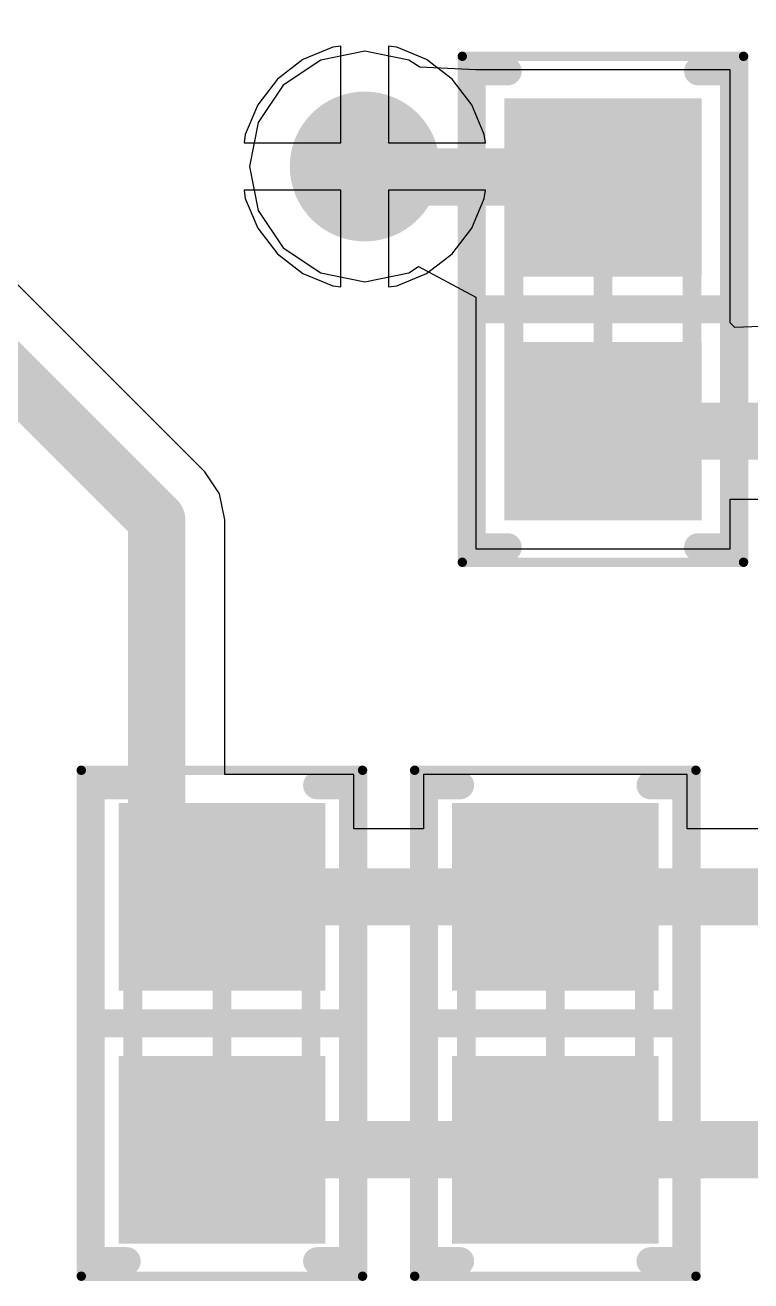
# Model space of a CAD drawing. Header units: millimetres. Extents: x 45 to 209, y 90 to 189.
# Drawn here: x 86.14 to 90.01, y 108.52 to 115.22 of the extents above; entities that cross this region are included whole.
import ezdxf

# ---------------------------------------------------------------- set-up
doc = ezdxf.new("R2010")
doc.units = ezdxf.units.MM
for name, color, linetype in [('BottomLayer', 5, 'Continuous'), ('Mechanical13', 56, 'Continuous'), ('Mechanical15', 56, 'Continuous'), ('MultiLayer', 9, 'Continuous'), ('TopLayer', 1, 'Continuous'), ('TopOverlay', 2, 'Continuous'), ('TopPaste', 8, 'Continuous'), ('TopSolder', 216, 'Continuous'), ('ViaHoleLayer', 16, 'Continuous')]:
    doc.layers.add(name, color=color, linetype=linetype)

# ---------------------------------------------------------------- blocks, each defined once
blk = doc.blocks.new('RES_0603_1608_22')
at = {"layer": 'Mechanical13', "const_width": 0.0999998}
for points in [[(-0.8750020599999999, -0.47500032), (-0.8750020599999999, 0.47500032)], [(0.87499952, 0.47500032), (-0.8750020599999999, 0.47500032)], [(0.87499952, -0.47500032), (0.87499952, 0.47500032)], [(0.87499952, -0.47500032), (-0.8750020599999999, -0.47500032)]]:
    blk.add_lwpolyline(points, dxfattribs=at)
at = {"layer": 'Mechanical13', "const_width": 0.0499999}
for points in [[(-0.90000074, 0.47500032, 1), (-0.85000338, 0.47500032, 1)], [(-0.90000074, 0.47500032, 1), (-0.85000338, 0.47500032, 1)], [(0.8500008399999999, 0.47500032, 1), (0.8999982, 0.47500032, 1)], [(0.8500008399999999, 0.47500032, 1), (0.8999982, 0.47500032, 1)], [(-0.90000074, -0.47500032, 1), (-0.85000338, -0.47500032, 1)], [(-0.90000074, -0.47500032, 1), (-0.85000338, -0.47500032, 1)], [(0.8500008399999999, -0.47500032, 1), (0.8999982, -0.47500032, 1)], [(0.8500008399999999, -0.47500032, 1), (0.8999982, -0.47500032, 1)]]:
    blk.add_lwpolyline(points, format="xyb", close=True, dxfattribs=at)
at = {"layer": 'Mechanical15'}
for points, const_width in [([(-1.35000238, -0.7499985), (-1.35000238, 0.75000104)], 0.0499999), ([(1.34999984, 0.75000104), (-1.35000238, 0.75000104)], 0.0499999), ([(1.34999984, -0.7499985), (1.34999984, 0.75000104)], 0.0499999), ([(0, -0.47500032), (0, 0.47500032)], 0.0999998), ([(0.47499778, 0), (-0.47500032, 0)], 0.0999998), ([(1.34999984, -0.7499985), (-1.35000238, -0.7499985)], 0.0499999)]:
    blk.add_lwpolyline(points, dxfattribs=dict(at, const_width=const_width))
for points, const_width in [([(-1.36250172, 0.75000104, 1), (-1.33750304, 0.75000104, 1)], 0.02499868), ([(-1.36250172, 0.75000104, 1), (-1.33750304, 0.75000104, 1)], 0.02499868), ([(1.3375005, 0.75000104, 1), (1.36249918, 0.75000104, 1)], 0.02499868), ([(1.3375005, 0.75000104, 1), (1.36249918, 0.75000104, 1)], 0.02499868), ([(-0.02499868, 0.47500032, 1), (0.02499868, 0.47500032, 1)], 0.0499999), ([(-0.499999, 0, 1), (-0.4500016399999999, 0, 1)], 0.0499999), ([(0.4499991, 0, 1), (0.49999646, 0, 1)], 0.0499999), ([(-0.02499868, -0.47500032, 1), (0.02499868, -0.47500032, 1)], 0.0499999), ([(-1.36250172, -0.7499985, 1), (-1.33750304, -0.7499985, 1)], 0.02499868), ([(-1.36250172, -0.7499985, 1), (-1.33750304, -0.7499985, 1)], 0.02499868), ([(1.3375005, -0.7499985, 1), (1.36249918, -0.7499985, 1)], 0.02499868), ([(1.3375005, -0.7499985, 1), (1.36249918, -0.7499985, 1)], 0.02499868)]:
    blk.add_lwpolyline(points, format="xyb", close=True, dxfattribs=dict(at, const_width=const_width))
at = {"layer": 'TopLayer'}
for points in [[(-0.22500082, -0.47500032), (-0.22500082, 0.47500032), (-1.07500166, -0.47500032), (-1.07500166, 0.47500032)], [(1.07499912, -0.47500032), (1.07499912, 0.47500032), (0.22499828, -0.47500032), (0.22499828, 0.47500032)]]:
    blk.add_solid(points, dxfattribs=at)
at = {"layer": 'TopOverlay', "const_width": 0.1499997}
for points in [[(-1.27, 0.508), (-1.27, 0.7000011399999999)], [(1.27, 0.7000011399999999), (-1.27, 0.7000011399999999)], [(0, -0.7000011399999999), (0, 0.7000011399999999)], [(1.27, 0.508), (1.27, 0.7000011399999999)], [(-1.27, -0.7000011399999999), (-1.27, -0.508)], [(1.27, -0.7000011399999999), (1.27, -0.508)], [(1.27, -0.7000011399999999), (-1.27, -0.7000011399999999)]]:
    blk.add_lwpolyline(points, dxfattribs=at)
at = {"layer": 'TopOverlay', "const_width": 0.07499858}
for points in [[(-1.30750056, 0.7000011399999999, 1), (-1.23249944, 0.7000011399999999, 1)], [(-1.30750056, 0.7000011399999999, 1), (-1.23249944, 0.7000011399999999, 1)], [(-0.03750056, 0.7000011399999999, 1), (0.03750056, 0.7000011399999999, 1)], [(1.23249944, 0.7000011399999999, 1), (1.30750056, 0.7000011399999999, 1)], [(1.23249944, 0.7000011399999999, 1), (1.30750056, 0.7000011399999999, 1)], [(-1.30750056, 0.508, 1), (-1.23249944, 0.508, 1)], [(1.23249944, 0.508, 1), (1.30750056, 0.508, 1)], [(-1.30750056, -0.508, 1), (-1.23249944, -0.508, 1)], [(1.23249944, -0.508, 1), (1.30750056, -0.508, 1)], [(-1.30750056, -0.7000011399999999, 1), (-1.23249944, -0.7000011399999999, 1)], [(-1.30750056, -0.7000011399999999, 1), (-1.23249944, -0.7000011399999999, 1)], [(-0.03750056, -0.7000011399999999, 1), (0.03750056, -0.7000011399999999, 1)], [(1.23249944, -0.7000011399999999, 1), (1.30750056, -0.7000011399999999, 1)], [(1.23249944, -0.7000011399999999, 1), (1.30750056, -0.7000011399999999, 1)]]:
    blk.add_lwpolyline(points, format="xyb", close=True, dxfattribs=at)
at = {"layer": 'TopPaste'}
for points in [[(-0.22500082, -0.47500032), (-0.22500082, 0.47500032), (-1.07500166, -0.47500032), (-1.07500166, 0.47500032)], [(1.07499912, -0.47500032), (1.07499912, 0.47500032), (0.22499828, -0.47500032), (0.22499828, 0.47500032)]]:
    blk.add_solid(points, dxfattribs=at)
at = {"layer": 'TopSolder'}
for points in [[(-0.17420082, -0.5258003199999999), (-0.17420082, 0.5258003199999999), (-1.12580166, -0.5258003199999999), (-1.12580166, 0.5258003199999999)], [(1.12579912, -0.5258003199999999), (1.12579912, 0.5258003199999999), (0.17419828, -0.5258003199999999), (0.17419828, 0.5258003199999999)]]:
    blk.add_solid(points, dxfattribs=at)
blk = doc.blocks.new('CAP_0603_1608_81')
at = {"layer": 'Mechanical13', "const_width": 0.0999998}
for points in [[(-0.87499952, 0.47499778), (-0.87499952, -0.47500032)], [(-0.87499952, 0.47499778), (0.87499952, 0.47499778)], [(0.87499952, 0.47499778), (0.87499952, -0.47500032)], [(-0.87499952, -0.47500032), (0.87499952, -0.47500032)]]:
    blk.add_lwpolyline(points, dxfattribs=at)
at = {"layer": 'Mechanical13', "const_width": 0.0499999}
for points in [[(-0.8999982, 0.47499778, 1), (-0.8500008399999999, 0.47499778, 1)], [(-0.8999982, 0.47499778, 1), (-0.8500008399999999, 0.47499778, 1)], [(0.8500008399999999, 0.47499778, 1), (0.8999982, 0.47499778, 1)], [(0.8500008399999999, 0.47499778, 1), (0.8999982, 0.47499778, 1)], [(-0.8999982, -0.47500032, 1), (-0.8500008399999999, -0.47500032, 1)], [(-0.8999982, -0.47500032, 1), (-0.8500008399999999, -0.47500032, 1)], [(0.8500008399999999, -0.47500032, 1), (0.8999982, -0.47500032, 1)], [(0.8500008399999999, -0.47500032, 1), (0.8999982, -0.47500032, 1)]]:
    blk.add_lwpolyline(points, format="xyb", close=True, dxfattribs=at)
at = {"layer": 'Mechanical15'}
for points, const_width in [([(-1.34999984, 0.7499985), (-1.34999984, -0.75000104)], 0.0499999), ([(-1.34999984, 0.7499985), (1.34999984, 0.7499985)], 0.0499999), ([(1.34999984, 0.7499985), (1.34999984, -0.75000104)], 0.0499999), ([(0, 0.47499778), (0, -0.47500032)], 0.0999998), ([(-0.47500032, 0), (0.47500032, 0)], 0.0999998), ([(-1.34999984, -0.75000104), (1.34999984, -0.75000104)], 0.0499999)]:
    blk.add_lwpolyline(points, dxfattribs=dict(at, const_width=const_width))
for points, const_width in [([(-1.36249918, 0.7499985, 1), (-1.3375005, 0.7499985, 1)], 0.02499868), ([(-1.36249918, 0.7499985, 1), (-1.3375005, 0.7499985, 1)], 0.02499868), ([(1.3375005, 0.7499985, 1), (1.36249918, 0.7499985, 1)], 0.02499868), ([(1.3375005, 0.7499985, 1), (1.36249918, 0.7499985, 1)], 0.02499868), ([(-0.02499868, 0.47499778, 1), (0.02499868, 0.47499778, 1)], 0.0499999), ([(-0.499999, 0, 1), (-0.4500016399999999, 0, 1)], 0.0499999), ([(0.4500016399999999, 0, 1), (0.499999, 0, 1)], 0.0499999), ([(-0.02499868, -0.47500032, 1), (0.02499868, -0.47500032, 1)], 0.0499999), ([(-1.36249918, -0.75000104, 1), (-1.3375005, -0.75000104, 1)], 0.02499868), ([(-1.36249918, -0.75000104, 1), (-1.3375005, -0.75000104, 1)], 0.02499868), ([(1.3375005, -0.75000104, 1), (1.36249918, -0.75000104, 1)], 0.02499868), ([(1.3375005, -0.75000104, 1), (1.36249918, -0.75000104, 1)], 0.02499868)]:
    blk.add_lwpolyline(points, format="xyb", close=True, dxfattribs=dict(at, const_width=const_width))
at = {"layer": 'TopLayer'}
for points in [[(-0.22500082, -0.499999), (-0.22500082, 0.499999), (-1.12499902, -0.499999), (-1.12499902, 0.499999)], [(1.12499902, -0.499999), (1.12499902, 0.499999), (0.22500082, -0.499999), (0.22500082, 0.499999)]]:
    blk.add_solid(points, dxfattribs=at)
at = {"layer": 'TopOverlay', "const_width": 0.1499997}
for points in [[(-1.27, 0.7000011399999999), (1.27, 0.7000011399999999)], [(-1.27, 0.7000011399999999), (-1.27, 0.508)], [(0, 0.7000011399999999), (0, -0.7000011399999999)], [(1.27, 0.7000011399999999), (1.27, 0.508)], [(-1.27, -0.508), (-1.27, -0.7000011399999999)], [(1.27, -0.508), (1.27, -0.7000011399999999)], [(-1.27, -0.7000011399999999), (1.27, -0.7000011399999999)]]:
    blk.add_lwpolyline(points, dxfattribs=at)
at = {"layer": 'TopOverlay', "const_width": 0.07499858}
for points in [[(-1.30750056, 0.7000011399999999, 1), (-1.23249944, 0.7000011399999999, 1)], [(-1.30750056, 0.7000011399999999, 1), (-1.23249944, 0.7000011399999999, 1)], [(-0.03750056, 0.7000011399999999, 1), (0.03750056, 0.7000011399999999, 1)], [(1.23249944, 0.7000011399999999, 1), (1.30750056, 0.7000011399999999, 1)], [(1.23249944, 0.7000011399999999, 1), (1.30750056, 0.7000011399999999, 1)], [(-1.30750056, 0.508, 1), (-1.23249944, 0.508, 1)], [(1.23249944, 0.508, 1), (1.30750056, 0.508, 1)], [(-1.30750056, -0.508, 1), (-1.23249944, -0.508, 1)], [(1.23249944, -0.508, 1), (1.30750056, -0.508, 1)], [(-1.30750056, -0.7000011399999999, 1), (-1.23249944, -0.7000011399999999, 1)], [(-1.30750056, -0.7000011399999999, 1), (-1.23249944, -0.7000011399999999, 1)], [(-0.03750056, -0.7000011399999999, 1), (0.03750056, -0.7000011399999999, 1)], [(1.23249944, -0.7000011399999999, 1), (1.30750056, -0.7000011399999999, 1)], [(1.23249944, -0.7000011399999999, 1), (1.30750056, -0.7000011399999999, 1)]]:
    blk.add_lwpolyline(points, format="xyb", close=True, dxfattribs=at)
at = {"layer": 'TopPaste'}
for points in [[(-0.22500082, -0.499999), (-0.22500082, 0.499999), (-1.12499902, -0.499999), (-1.12499902, 0.499999)], [(1.12499902, -0.499999), (1.12499902, 0.499999), (0.22500082, -0.499999), (0.22500082, 0.499999)]]:
    blk.add_solid(points, dxfattribs=at)
at = {"layer": 'TopSolder'}
for points in [[(-0.17420082, -0.5507989999999999), (-0.17420082, 0.5507989999999999), (-1.17579902, -0.5507989999999999), (-1.17579902, 0.5507989999999999)], [(1.17579902, -0.5507989999999999), (1.17579902, 0.5507989999999999), (0.17420082, -0.5507989999999999), (0.17420082, 0.5507989999999999)]]:
    blk.add_solid(points, dxfattribs=at)
blk = doc.blocks.new('CAP_0603_1608_82')
at = {"layer": 'Mechanical13', "const_width": 0.0999998}
for points in [[(-0.87499952, 0.47499778), (-0.87499952, -0.47500032)], [(-0.87499952, 0.47499778), (0.87499952, 0.47499778)], [(0.87499952, 0.47499778), (0.87499952, -0.47500032)], [(-0.87499952, -0.47500032), (0.87499952, -0.47500032)]]:
    blk.add_lwpolyline(points, dxfattribs=at)
at = {"layer": 'Mechanical13', "const_width": 0.0499999}
for points in [[(-0.8999982, 0.47499778, 1), (-0.8500008399999999, 0.47499778, 1)], [(-0.8999982, 0.47499778, 1), (-0.8500008399999999, 0.47499778, 1)], [(0.8500008399999999, 0.47499778, 1), (0.8999982, 0.47499778, 1)], [(0.8500008399999999, 0.47499778, 1), (0.8999982, 0.47499778, 1)], [(-0.8999982, -0.47500032, 1), (-0.8500008399999999, -0.47500032, 1)], [(-0.8999982, -0.47500032, 1), (-0.8500008399999999, -0.47500032, 1)], [(0.8500008399999999, -0.47500032, 1), (0.8999982, -0.47500032, 1)], [(0.8500008399999999, -0.47500032, 1), (0.8999982, -0.47500032, 1)]]:
    blk.add_lwpolyline(points, format="xyb", close=True, dxfattribs=at)
at = {"layer": 'Mechanical15'}
for points, const_width in [([(-1.34999984, 0.7499985), (-1.34999984, -0.75000104)], 0.0499999), ([(-1.34999984, 0.7499985), (1.34999984, 0.7499985)], 0.0499999), ([(1.34999984, 0.7499985), (1.34999984, -0.75000104)], 0.0499999), ([(0, 0.47499778), (0, -0.47500032)], 0.0999998), ([(-0.47500032, 0), (0.47500032, 0)], 0.0999998), ([(-1.34999984, -0.75000104), (1.34999984, -0.75000104)], 0.0499999)]:
    blk.add_lwpolyline(points, dxfattribs=dict(at, const_width=const_width))
for points, const_width in [([(-1.36249918, 0.7499985, 1), (-1.3375005, 0.7499985, 1)], 0.02499868), ([(-1.36249918, 0.7499985, 1), (-1.3375005, 0.7499985, 1)], 0.02499868), ([(1.3375005, 0.7499985, 1), (1.36249918, 0.7499985, 1)], 0.02499868), ([(1.3375005, 0.7499985, 1), (1.36249918, 0.7499985, 1)], 0.02499868), ([(-0.02499868, 0.47499778, 1), (0.02499868, 0.47499778, 1)], 0.0499999), ([(-0.499999, 0, 1), (-0.4500016399999999, 0, 1)], 0.0499999), ([(0.4500016399999999, 0, 1), (0.499999, 0, 1)], 0.0499999), ([(-0.02499868, -0.47500032, 1), (0.02499868, -0.47500032, 1)], 0.0499999), ([(-1.36249918, -0.75000104, 1), (-1.3375005, -0.75000104, 1)], 0.02499868), ([(-1.36249918, -0.75000104, 1), (-1.3375005, -0.75000104, 1)], 0.02499868), ([(1.3375005, -0.75000104, 1), (1.36249918, -0.75000104, 1)], 0.02499868), ([(1.3375005, -0.75000104, 1), (1.36249918, -0.75000104, 1)], 0.02499868)]:
    blk.add_lwpolyline(points, format="xyb", close=True, dxfattribs=dict(at, const_width=const_width))
at = {"layer": 'TopLayer'}
for points in [[(-0.22500082, -0.499999), (-0.22500082, 0.499999), (-1.12499902, -0.499999), (-1.12499902, 0.499999)], [(1.12499902, -0.499999), (1.12499902, 0.499999), (0.22500082, -0.499999), (0.22500082, 0.499999)]]:
    blk.add_solid(points, dxfattribs=at)
at = {"layer": 'TopOverlay', "const_width": 0.1499997}
for points in [[(-1.27, 0.7000011399999999), (1.27, 0.7000011399999999)], [(-1.27, 0.7000011399999999), (-1.27, 0.508)], [(0, 0.7000011399999999), (0, -0.7000011399999999)], [(1.27, 0.7000011399999999), (1.27, 0.508)], [(-1.27, -0.508), (-1.27, -0.7000011399999999)], [(1.27, -0.508), (1.27, -0.7000011399999999)], [(-1.27, -0.7000011399999999), (1.27, -0.7000011399999999)]]:
    blk.add_lwpolyline(points, dxfattribs=at)
at = {"layer": 'TopOverlay', "const_width": 0.07499858}
for points in [[(-1.30750056, 0.7000011399999999, 1), (-1.23249944, 0.7000011399999999, 1)], [(-1.30750056, 0.7000011399999999, 1), (-1.23249944, 0.7000011399999999, 1)], [(-0.03750056, 0.7000011399999999, 1), (0.03750056, 0.7000011399999999, 1)], [(1.23249944, 0.7000011399999999, 1), (1.30750056, 0.7000011399999999, 1)], [(1.23249944, 0.7000011399999999, 1), (1.30750056, 0.7000011399999999, 1)], [(-1.30750056, 0.508, 1), (-1.23249944, 0.508, 1)], [(1.23249944, 0.508, 1), (1.30750056, 0.508, 1)], [(-1.30750056, -0.508, 1), (-1.23249944, -0.508, 1)], [(1.23249944, -0.508, 1), (1.30750056, -0.508, 1)], [(-1.30750056, -0.7000011399999999, 1), (-1.23249944, -0.7000011399999999, 1)], [(-1.30750056, -0.7000011399999999, 1), (-1.23249944, -0.7000011399999999, 1)], [(-0.03750056, -0.7000011399999999, 1), (0.03750056, -0.7000011399999999, 1)], [(1.23249944, -0.7000011399999999, 1), (1.30750056, -0.7000011399999999, 1)], [(1.23249944, -0.7000011399999999, 1), (1.30750056, -0.7000011399999999, 1)]]:
    blk.add_lwpolyline(points, format="xyb", close=True, dxfattribs=at)
at = {"layer": 'TopPaste'}
for points in [[(-0.22500082, -0.499999), (-0.22500082, 0.499999), (-1.12499902, -0.499999), (-1.12499902, 0.499999)], [(1.12499902, -0.499999), (1.12499902, 0.499999), (0.22500082, -0.499999), (0.22500082, 0.499999)]]:
    blk.add_solid(points, dxfattribs=at)
at = {"layer": 'TopSolder'}
for points in [[(-0.17420082, -0.5507989999999999), (-0.17420082, 0.5507989999999999), (-1.17579902, -0.5507989999999999), (-1.17579902, 0.5507989999999999)], [(1.17579902, -0.5507989999999999), (1.17579902, 0.5507989999999999), (0.17420082, -0.5507989999999999), (0.17420082, 0.5507989999999999)]]:
    blk.add_solid(points, dxfattribs=at)

msp = doc.modelspace()

# ---------------------------------------------------------------- linework, layer by layer
at = {"layer": 'BottomLayer'}
for p, q in [((87.78195296, 115.10076802), (87.62286006, 115.03487026)), ((87.8256816, 115.10652366), (87.78195296, 115.10076802)), ((87.8256816, 114.5906014), (87.8256816, 115.10652366)), ((88.12341024, 115.10076802), (88.07968159999999, 115.10652366)), ((88.07968159999999, 115.10652366), (88.07968159999999, 114.5906014)), ((88.28250313999999, 115.03487026), (88.12341024, 115.10076802)), ((87.62286006, 115.03487026), (87.48624362, 114.93003938)), ((88.41911958, 114.93003938), (88.28250313999999, 115.03487026)), ((87.48624362, 114.93003938), (87.38141273999999, 114.79342294)), ((88.52395046, 114.79342294), (88.41911958, 114.93003938)), ((87.38141273999999, 114.79342294), (87.31551497999999, 114.63433004)), ((88.58984822, 114.63433004), (88.52395046, 114.79342294)), ((87.31551497999999, 114.63433004), (87.30975933999999, 114.5906014)), ((88.59560386, 114.5906014), (88.58984822, 114.63433004)), ((87.30975933999999, 114.5906014), (87.8256816, 114.5906014)), ((88.07968159999999, 114.5906014), (88.59560386, 114.5906014)), ((87.8256816, 114.3366014), (87.30975933999999, 114.3366014)), ((87.30975933999999, 114.3366014), (87.31551497999999, 114.29287276)), ((87.8256816, 113.82067914), (87.8256816, 114.3366014)), ((88.59560386, 114.3366014), (88.07968159999999, 114.3366014)), ((88.07968159999999, 114.3366014), (88.07968159999999, 113.82067914)), ((88.58984822, 114.29287276), (88.59560386, 114.3366014)), ((87.31551497999999, 114.29287276), (87.38141273999999, 114.13377986)), ((88.52395046, 114.13377986), (88.58984822, 114.29287276)), ((87.38141273999999, 114.13377986), (87.48624362, 113.99716342)), ((88.41911958, 113.99716342), (88.52395046, 114.13377986)), ((87.48624362, 113.99716342), (87.62286006, 113.89233254)), ((88.28250313999999, 113.89233254), (88.41911958, 113.99716342)), ((87.62286006, 113.89233254), (87.78195296, 113.82643478)), ((88.12341024, 113.82643478), (88.28250313999999, 113.89233254)), ((87.78195296, 113.82643478), (87.8256816, 113.82067914)), ((88.07968159999999, 113.82067914), (88.12341024, 113.82643478))]:
    msp.add_line(p, q, dxfattribs=at)
at = {"layer": 'BottomLayer', "const_width": 0.3999992}
msp.add_lwpolyline([(87.752682, 114.4636014, 1), (88.1526812, 114.4636014, 1)], format="xyb", close=True, dxfattribs=at)
at = {"layer": 'MultiLayer', "const_width": 0.3999992}
msp.add_lwpolyline([(87.752682, 114.4636014, 1), (88.1526812, 114.4636014, 1)], format="xyb", close=True, dxfattribs=at)
at = {"layer": 'TopLayer'}
for p, q in [((87.09944734, 112.83389676), (83.84934208, 116.08400202)), ((87.95268159999999, 115.07861922), (87.71732519999999, 115.03180448)), ((88.18803799999999, 115.03180448), (87.95268159999999, 115.07861922)), ((87.71732519999999, 115.03180448), (87.51779803999999, 114.89848496)), ((88.24535564, 114.99350636), (88.18803799999999, 115.03180448)), ((88.54448127999999, 114.9798056), (88.24535564, 114.99350636)), ((88.54448382, 114.97980306), (88.54448127999999, 114.9798056)), ((89.90088191999999, 114.97980306), (88.54448382, 114.97980306)), ((89.90088191999999, 113.98460566), (89.90088191999999, 114.97980306)), ((87.51779803999999, 114.89848496), (87.38447851999999, 114.6989578)), ((87.38447851999999, 114.6989578), (87.33766378, 114.4636014)), ((87.33766378, 114.4636014), (87.38447851999999, 114.228245)), ((87.38447851999999, 114.228245), (87.51779803999999, 114.02871784)), ((87.51779803999999, 114.02871784), (87.71732519999999, 113.89539832)), ((88.18803799999999, 113.89539832), (88.23968127999999, 113.92990422)), ((88.23968127999999, 113.92990422), (88.54447874, 113.76698608)), ((89.90088446, 113.62969908), (89.90088191999999, 113.98460566)), ((87.71732519999999, 113.89539832), (87.95268159999999, 113.84858358)), ((87.95268159999999, 113.84858358), (88.18803799999999, 113.89539832)), ((88.54447874, 113.76698608), (88.54448127999999, 113.41859968)), ((89.92541324, 113.60516776), (89.90088446, 113.62969908)), ((90.06284501999998, 113.608993), (89.92541324, 113.60516776)), ((88.54448127999999, 113.41859968), (88.54448127999999, 112.42340228)), ((87.09945496, 112.83389168), (87.09944734, 112.83389676)), ((87.17804764, 112.71626682), (87.09945496, 112.83389168)), ((87.20564728, 112.57751678), (87.17804764, 112.71626682)), ((89.90088191999999, 112.42340228), (89.90088191999999, 112.68903548)), ((89.90088191999999, 112.68903548), (90.32248128, 112.68903548)), ((87.20564728, 111.21980042), (87.20564728, 112.57751678)), ((88.54448127999999, 112.42340228), (89.90088191999999, 112.42340228)), ((87.8938806, 111.21980042), (87.20564728, 111.21980042)), ((87.8938806, 110.92916854), (87.8938806, 111.21980042)), ((89.6718806, 111.21980042), (88.2654826, 111.21980042)), ((88.2654826, 111.21980042), (88.2654826, 110.92916854)), ((89.6718806, 110.92916854), (89.6718806, 111.21980042)), ((88.2654826, 110.92916854), (87.8938806, 110.92916854)), ((90.097483, 110.92916854), (89.6718806, 110.92916854))]:
    msp.add_line(p, q, dxfattribs=at)
at = {"layer": 'TopLayer', "const_width": 0.3048}
for points in [[(79.91382036, 119.50677648), (86.84308006, 112.57751678)], [(87.95268159999999, 114.4636014), (88.00868098, 114.40760202)], [(88.00868098, 114.40760202), (89.27868097999999, 114.40760202)], [(89.27868097999999, 114.40760202), (89.40568097999999, 114.28060202)], [(89.22268159999999, 113.0516027), (91.00067906, 113.0516027)], [(86.84308006, 110.86420296), (86.84308006, 112.57751678)], [(86.84308006, 110.86420296), (87.14068169999999, 110.56660132)], [(87.14068169999999, 110.56660132), (88.9686816, 110.56660132)], [(89.05568167999999, 110.56660132), (90.62168311999999, 110.56660132)], [(87.1906816, 109.21660148), (88.62768152, 109.21660148)], [(88.62768152, 109.21660148), (88.71468159999999, 109.1296014)], [(88.9686816, 109.21660148), (90.82168272, 109.21660148)]]:
    msp.add_lwpolyline(points, dxfattribs=at)
at = {"layer": 'TopLayer'}
for points, const_width in [([(87.752682, 114.4636014, 1), (88.1526812, 114.4636014, 1)], 0.3999992), ([(87.87648159999999, 114.4636014, 1), (88.02888159999999, 114.4636014, 1)], 0.1524), ([(87.93248098, 114.40760202, 1), (88.08488098, 114.40760202, 1)], 0.1524), ([(87.93248098, 114.40760202, 1), (88.08488098, 114.40760202, 1)], 0.1524), ([(89.20248098, 114.40760202, 1), (89.35488097999999, 114.40760202, 1)], 0.1524), ([(89.20248098, 114.40760202, 1), (89.35488097999999, 114.40760202, 1)], 0.1524), ([(89.32948098, 114.28060202, 1), (89.48188097999999, 114.28060202, 1)], 0.1524), ([(89.1464816, 113.0516027, 1), (89.29888159999999, 113.0516027, 1)], 0.1524), ([(86.76688005999999, 112.57751678, 1), (86.91928005999999, 112.57751678, 1)], 0.1524), ([(86.76688005999999, 112.57751678, 1), (86.91928005999999, 112.57751678, 1)], 0.1524), ([(86.76688005999999, 110.86420296, 1), (86.91928005999999, 110.86420296, 1)], 0.1524), ([(86.76688005999999, 110.86420296, 1), (86.91928005999999, 110.86420296, 1)], 0.1524), ([(87.06448169999999, 110.56660132, 1), (87.2168817, 110.56660132, 1)], 0.1524), ([(87.06448169999999, 110.56660132, 1), (87.2168817, 110.56660132, 1)], 0.1524), ([(88.8924816, 110.56660132, 1), (89.0448816, 110.56660132, 1)], 0.1524), ([(88.97948167999999, 110.56660132, 1), (89.13188167999999, 110.56660132, 1)], 0.1524), ([(87.11448159999999, 109.21660148, 1), (87.26688159999999, 109.21660148, 1)], 0.1524), ([(88.55148152, 109.21660148, 1), (88.70388152, 109.21660148, 1)], 0.1524), ([(88.55148152, 109.21660148, 1), (88.70388152, 109.21660148, 1)], 0.1524), ([(88.8924816, 109.21660148, 1), (89.0448816, 109.21660148, 1)], 0.1524), ([(88.63848159999999, 109.1296014, 1), (88.79088159999999, 109.1296014, 1)], 0.1524)]:
    msp.add_lwpolyline(points, format="xyb", close=True, dxfattribs=dict(at, const_width=const_width))
at = {"layer": 'ViaHoleLayer', "const_width": 0.1999996}
msp.add_lwpolyline([(87.8526818, 114.4636014, 1), (88.0526814, 114.4636014, 1)], format="xyb", close=True, dxfattribs=at)

# ---------------------------------------------------------------- block references
for name, p, rotation in [('RES_0603_1608_22', (89.22268159999999, 113.7016014), 270), ('CAP_0603_1608_82', (87.1906816, 109.8916014), 90), ('CAP_0603_1608_81', (88.9686816, 109.8916014), 90)]:
    msp.add_blockref(name, p, dxfattribs=dict(rotation=rotation))

doc.saveas('drawing.dxf')
